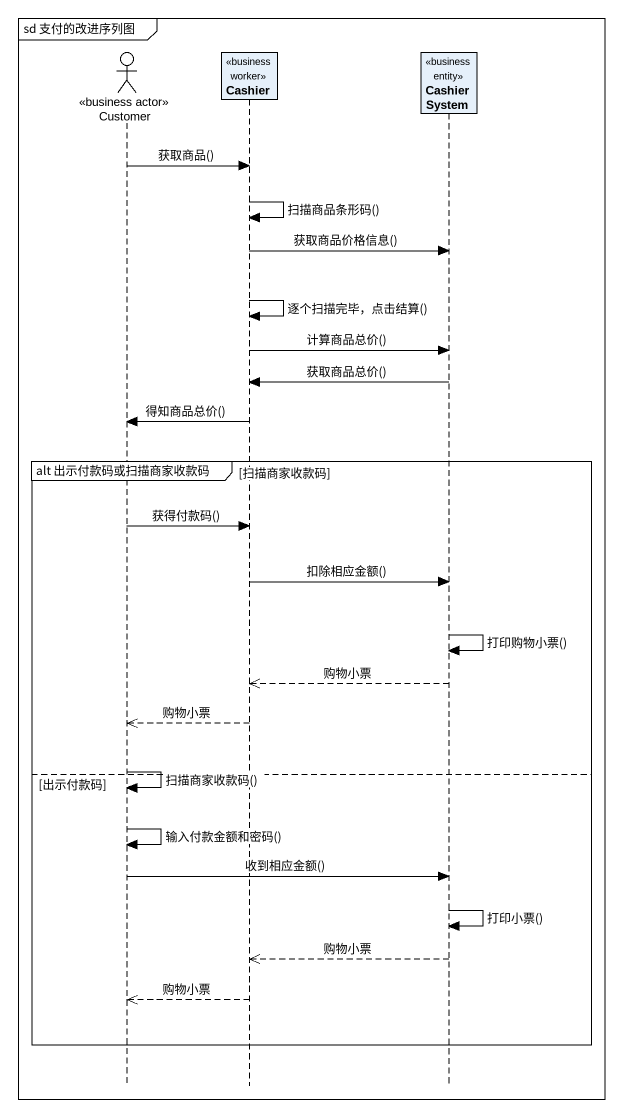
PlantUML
@startuml
mainframe sd 支付的改进序列图
hide footbox
actor Customer <<business actor>>
participant Cashier <<business worker>>
participant CashierSystem <<business entity>>

Customer -> Cashier : 获取商品()
Cashier -> Cashier : 扫描商品条形码()
Cashier -> CashierSystem : 获取商品价格信息()
Cashier -> Cashier : 逐个扫描完毕，点击结算()
Cashier -> CashierSystem : 计算商品总价()
CashierSystem -> Cashier : 获取商品总价()
Cashier -> Customer : 得知商品总价()
group alt 出示付款码或扫描商家收款码 [扫描商家收款码]
  Customer -> Cashier : 获得付款码()
  Cashier -> CashierSystem : 扣除相应金额()
  CashierSystem -> CashierSystem : 打印购物小票()
  CashierSystem -->> Cashier : 购物小票
  Cashier -->> Customer : 购物小票
  Customer -> Customer : 扫描商家收款码()
else 出示付款码
  Customer -> Customer : 输入付款金额和密码()
  Customer -> CashierSystem : 收到相应金额()
  CashierSystem -> CashierSystem : 打印小票()
  CashierSystem -->> Cashier : 购物小票
  Cashier -->> Customer : 购物小票
end
@enduml
